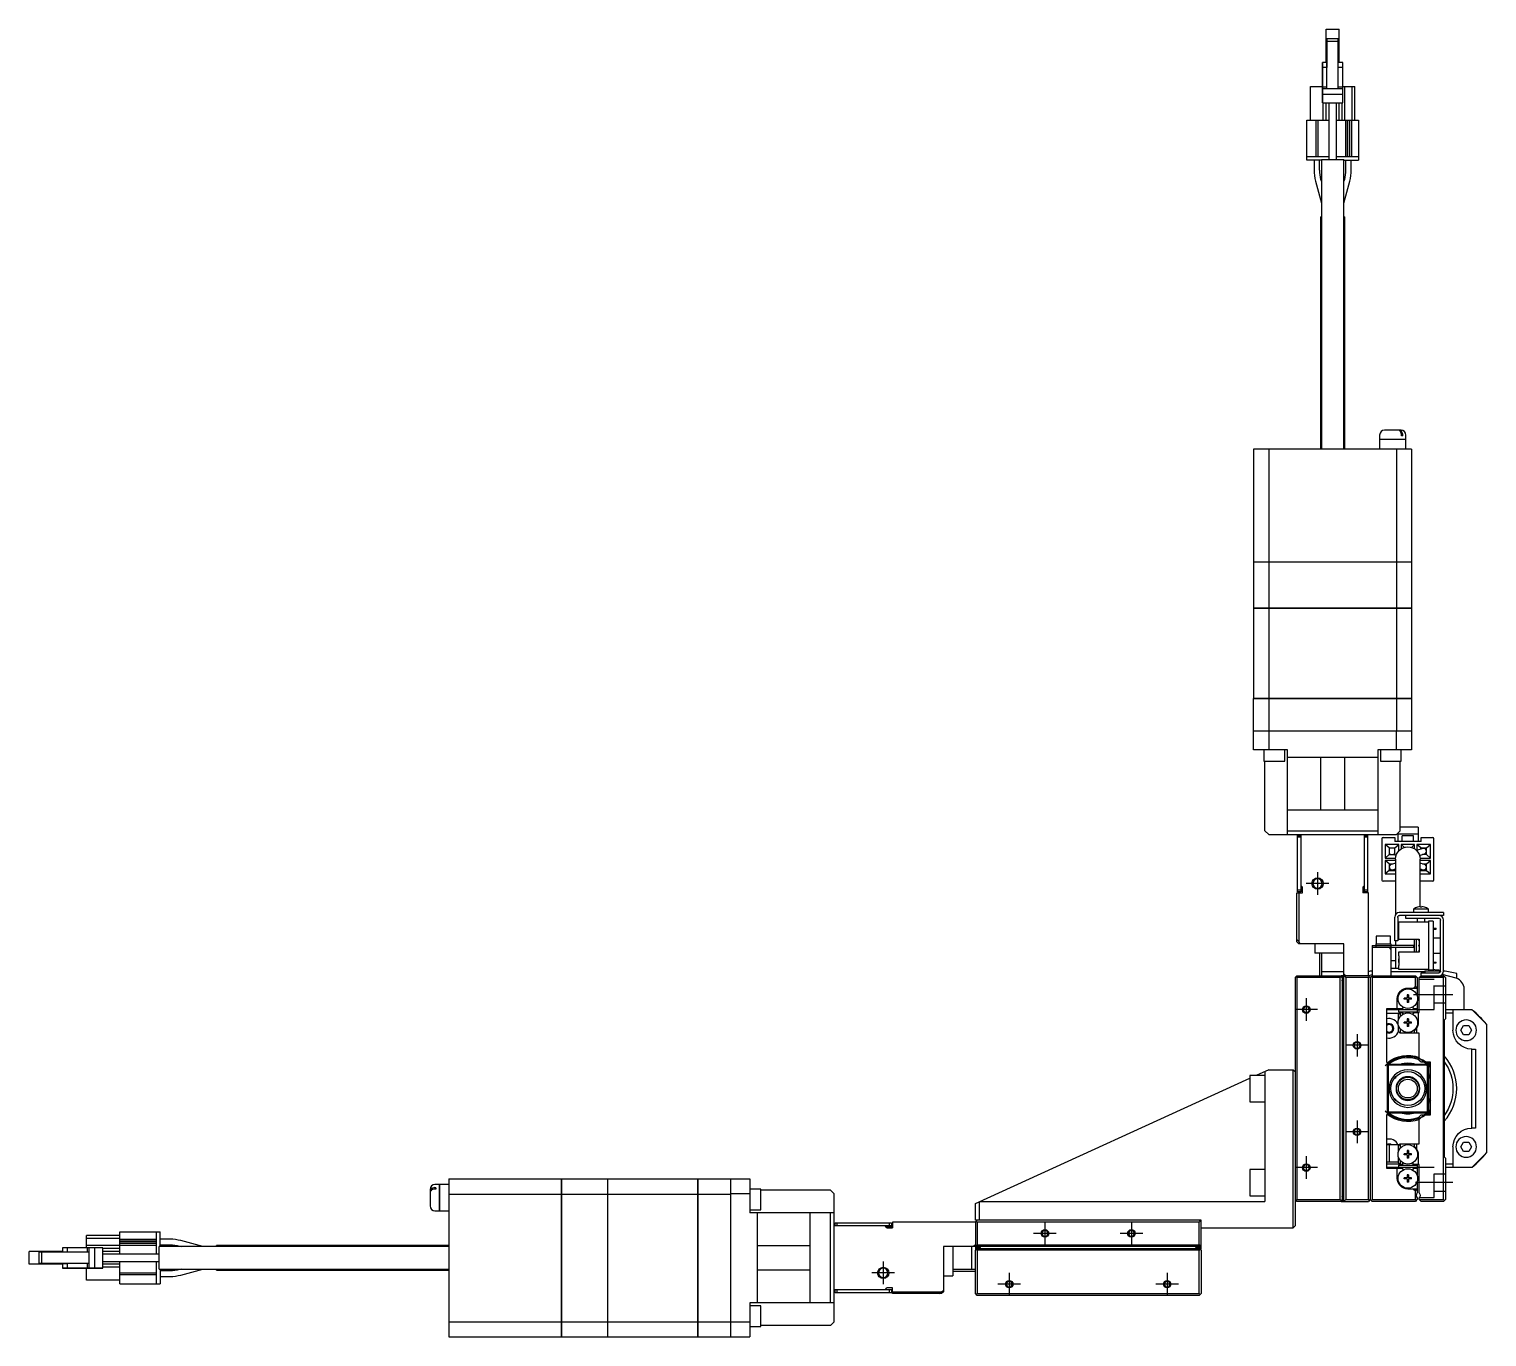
# Model space of a CAD drawing. Extents: x 0 to 1659, y -8 to 1394.
# Drawn here: x 874.2 to 1261.8, y 543.5 to 891.1 of the extents above; entities that cross this region are included whole.
import ezdxf

# ---------------------------------------------------------------- set-up
doc = ezdxf.new("R2010")
doc.units = 0
doc.header["$LTSCALE"] = 0.5
doc.linetypes.add('CENTER', pattern=[50.8, 31.75, -6.35, 6.35, -6.35])
doc.linetypes.add('DASHED', pattern=[19.05, 12.7, -6.35])
for name, color, linetype in [('MSM_CENTER', 1, 'CENTER'), ('MSM_CONTINUOUS', 7, 'CONTINUOUS'), ('MSM_DASHED', 4, 'DASHED'), ('MSM_NARROW', 5, 'CONTINUOUS')]:
    doc.layers.add(name, color=color, linetype=linetype)

msp = doc.modelspace()

# ---------------------------------------------------------------- linework, layer by layer
at = {"layer": 'MSM_CENTER'}
for p, q in [((1216.78, 666.97), (1216.78, 660.97)), ((1219.78, 663.97), (1213.78, 663.97)), ((1213.78, 633.47), (1213.78, 627.47)), ((1242.28, 634.47), (1252.78, 634.47)), ((1216.78, 630.47), (1210.78, 630.47)), ((1230.28, 620.97), (1224.28, 620.97)), ((1227.28, 623.97), (1227.28, 617.97)), ((1227.28, 600.97), (1227.28, 594.97)), ((1230.28, 597.97), (1224.28, 597.97)), ((1213.78, 591.47), (1213.78, 585.47)), ((1216.78, 588.47), (1210.78, 588.47)), ((1252.78, 584.47), (1242.78, 584.47)), ((1144.28, 573.97), (1144.28, 567.97)), ((1167.28, 573.97), (1167.28, 567.97)), ((1147.28, 570.97), (1141.28, 570.97)), ((1170.28, 570.97), (1164.28, 570.97)), ((1101.28, 563.47), (1101.28, 557.47)), ((1104.28, 560.47), (1098.28, 560.47)), ((1134.78, 560.47), (1134.78, 554.47)), ((1176.78, 560.47), (1176.78, 554.47)), ((1137.78, 557.47), (1131.78, 557.47)), ((1179.78, 557.47), (1173.78, 557.47))]:
    msp.add_line(p, q, dxfattribs=at)
at = {"layer": 'MSM_CONTINUOUS'}
for p, q in [((1219.08, 891.07), (1222.48, 891.07)), ((1219.08, 882.17), (1219.08, 891.07)), ((1219.08, 882.17), (1219.08, 891.07)), ((1219.08, 882.17), (1219.08, 891.07)), ((1219.28, 888.47), (1219.28, 886.97)), ((1219.28, 887.77), (1219.28, 888.47)), ((1222.28, 888.47), (1219.28, 888.47)), ((1222.28, 887.77), (1219.28, 887.77)), ((1219.28, 875.17), (1219.28, 887.77)), ((1222.28, 887.77), (1222.28, 888.47)), ((1222.28, 875.17), (1222.28, 887.77)), ((1222.48, 882.17), (1222.48, 891.07)), ((1219.28, 886.97), (1219.28, 885.47)), ((1219.28, 885.6), (1219.28, 880.92)), ((1219.28, 885.47), (1219.28, 885.6)), ((1218.08, 881.22), (1218.08, 882.17)), ((1218.08, 882.17), (1218.08, 872.47)), ((1219.28, 882.17), (1218.08, 882.17)), ((1218.08, 880.92), (1218.08, 881.22)), ((1218.08, 875.67), (1218.08, 880.92)), ((1219.28, 880.92), (1218.08, 880.92)), ((1219.28, 881.22), (1219.28, 880.92)), ((1219.28, 875.67), (1219.28, 880.92)), ((1223.48, 882.17), (1222.28, 882.17)), ((1223.48, 880.92), (1222.28, 880.92)), ((1223.48, 881.22), (1223.48, 882.17)), ((1223.48, 880.92), (1223.48, 881.22)), ((1223.48, 875.67), (1223.48, 880.92)), ((1218.08, 879.42), (1218.08, 879.24)), ((1218.08, 879.12), (1218.08, 879.42)), ((1218.08, 879.24), (1218.08, 873.67)), ((1218.08, 871.47), (1218.08, 879.12)), ((1214.88, 866.92), (1214.88, 875.82)), ((1214.88, 875.82), (1218.08, 875.82)), ((1218.08, 875.17), (1218.08, 875.67)), ((1219.28, 875.67), (1218.08, 875.67)), ((1218.08, 873.67), (1218.08, 875.17)), ((1223.48, 875.17), (1218.08, 875.17)), ((1223.48, 873.67), (1218.08, 873.67)), ((1218.08, 872.47), (1218.08, 871.47)), ((1219.28, 875.17), (1219.28, 875.67)), ((1223.48, 875.67), (1222.28, 875.67)), ((1223.48, 875.82), (1226.68, 875.82)), ((1223.48, 875.17), (1223.48, 875.67)), ((1223.48, 873.67), (1223.48, 875.17)), ((1223.48, 871.47), (1223.48, 873.67)), ((1224.03, 866.92), (1224.03, 875.82)), ((1225.93, 866.92), (1225.93, 875.82)), ((1226.68, 866.92), (1226.68, 875.82)), ((1218.08, 871.47), (1223.48, 871.47)), ((1218.28, 866.92), (1218.28, 871.47)), ((1219.08, 866.92), (1219.08, 871.47)), ((1219.78, 871.47), (1219.78, 864.11)), ((1219.78, 871.47), (1219.78, 863.57)), ((1221.78, 864.11), (1221.78, 871.47)), ((1222.48, 866.92), (1222.48, 871.47)), ((1223.28, 866.92), (1223.28, 871.47)), ((1213.88, 856.22), (1213.88, 866.92)), ((1213.88, 866.92), (1219.78, 866.92)), ((1216.33, 866.92), (1216.33, 857.22)), ((1216.83, 866.92), (1216.83, 857.22)), ((1221.78, 866.92), (1227.68, 866.92)), ((1224.18, 866.92), (1224.18, 857.22)), ((1224.68, 866.92), (1224.68, 857.22)), ((1224.73, 866.92), (1224.73, 857.22)), ((1225.23, 866.92), (1225.23, 857.22)), ((1225.28, 866.92), (1225.28, 857.22)), ((1225.78, 866.92), (1225.78, 857.22)), ((1227.68, 866.92), (1227.68, 856.22)), ((1219.78, 864.11), (1219.78, 862.85)), ((1219.78, 863.57), (1219.78, 863.38)), ((1219.78, 863.38), (1219.78, 856.47)), ((1219.78, 862.85), (1219.78, 856.47)), ((1221.78, 862.85), (1221.78, 864.11)), ((1221.78, 856.47), (1221.78, 862.85)), ((1213.88, 857.22), (1219.78, 857.22)), ((1221.78, 857.22), (1227.68, 857.22)), ((1217.78, 856.22), (1213.88, 856.22)), ((1215.83, 856.22), (1215.83, 853.59)), ((1217.33, 853.59), (1217.33, 856.22)), ((1217.78, 856.47), (1223.78, 856.47)), ((1217.78, 856.47), (1217.78, 779.47)), ((1223.78, 779.47), (1223.78, 856.47)), ((1223.78, 856.22), (1227.68, 856.22)), ((1224.23, 856.22), (1224.23, 853.6)), ((1225.73, 853.6), (1225.73, 856.22)), ((1216.21, 850.71), (1217.78, 844.85)), ((1216.21, 850.71), (1216.21, 850.71)), ((1217.78, 850.64), (1217.66, 851.1)), ((1223.91, 851.1), (1223.78, 850.64)), ((1223.78, 844.85), (1225.35, 850.71)), ((1217.53, 841.22), (1217.78, 841.22)), ((1217.53, 841.22), (1217.53, 779.47)), ((1223.78, 841.22), (1224.03, 841.22)), ((1224.03, 779.47), (1224.03, 841.22)), ((1233.28, 783.17), (1233.28, 782.02)), ((1238.98, 784.47), (1234.58, 784.47)), ((1239.08, 782.97), (1239.08, 783.17)), ((1239.43, 782.97), (1239.08, 782.97)), ((1239.43, 782.97), (1239.43, 783.17)), ((1240.28, 782.02), (1240.28, 783.17)), ((1199.78, 779.47), (1199.78, 749.52)), ((1241.78, 779.47), (1199.78, 779.47)), ((1203.81, 779.47), (1203.81, 749.52)), ((1240.28, 782.02), (1233.28, 782.02)), ((1240.28, 781.97), (1233.28, 781.97)), ((1233.28, 781.97), (1233.28, 779.47)), ((1233.33, 782.02), (1233.33, 781.97)), ((1237.76, 779.47), (1237.76, 749.52)), ((1240.23, 781.97), (1240.23, 782.02)), ((1240.28, 779.47), (1240.28, 781.97)), ((1241.78, 779.47), (1241.78, 749.52)), ((1199.78, 749.52), (1241.78, 749.52)), ((1199.78, 749.47), (1199.78, 737.22)), ((1199.78, 749.47), (1241.78, 749.47)), ((1199.83, 749.52), (1199.83, 749.47)), ((1203.81, 749.47), (1203.81, 737.22)), ((1204.07, 749.52), (1204.07, 749.47)), ((1237.5, 749.52), (1237.5, 749.47)), ((1237.76, 749.47), (1237.76, 737.22)), ((1241.73, 749.52), (1241.73, 749.47)), ((1241.78, 749.47), (1241.78, 737.22)), ((1199.78, 737.22), (1241.78, 737.22)), ((1199.78, 737.17), (1199.78, 713.22)), ((1199.78, 737.17), (1241.78, 737.17)), ((1199.83, 737.22), (1199.83, 737.17)), ((1203.81, 737.17), (1203.81, 713.22)), ((1204.07, 737.22), (1204.07, 737.17)), ((1237.5, 737.22), (1237.5, 737.17)), ((1237.76, 737.17), (1237.76, 713.22)), ((1241.73, 737.22), (1241.73, 737.17)), ((1241.78, 737.17), (1241.78, 713.22)), ((1199.78, 713.22), (1241.78, 713.22)), ((1199.83, 713.22), (1199.83, 713.17)), ((1204.07, 713.22), (1204.07, 713.17)), ((1237.5, 713.22), (1237.5, 713.17)), ((1241.73, 713.22), (1241.73, 713.17)), ((1199.78, 713.17), (1241.78, 713.17)), ((1199.78, 699.47), (1199.78, 713.17)), ((1203.81, 713.17), (1203.81, 704.47)), ((1237.76, 713.17), (1237.76, 704.47)), ((1241.78, 713.17), (1241.78, 699.47)), ((1241.78, 704.47), (1199.78, 704.47)), ((1203.78, 704.47), (1203.78, 699.47)), ((1237.78, 699.47), (1237.78, 704.47)), ((1208.78, 699.47), (1199.78, 699.47)), ((1202.53, 699.47), (1202.53, 696.47)), ((1208.03, 696.47), (1208.03, 699.47)), ((1208.78, 676.97), (1208.78, 699.47)), ((1241.78, 699.47), (1232.78, 699.47)), ((1232.78, 699.47), (1232.78, 676.97)), ((1233.53, 699.47), (1233.53, 696.47)), ((1239.03, 696.47), (1239.03, 699.47)), ((1202.53, 696.47), (1208.03, 696.47)), ((1202.78, 677.97), (1202.78, 696.47)), ((1232.78, 697.47), (1208.78, 697.47)), ((1217.57, 697.47), (1217.57, 683.47)), ((1224, 683.47), (1224, 697.47)), ((1233.53, 696.47), (1239.03, 696.47)), ((1238.78, 677.97), (1238.78, 696.47)), ((1232.78, 683.47), (1208.78, 683.47)), ((1243.48, 678.97), (1238.78, 678.97)), ((1243.48, 678.97), (1243.48, 675.17)), ((1202.78, 677.97), (1203.78, 676.97)), ((1203.78, 676.97), (1237.78, 676.97)), ((1208.78, 677.97), (1232.78, 677.97)), ((1211.48, 676.77), (1212.28, 676.77)), ((1211.48, 661.77), (1211.48, 676.77)), ((1212.28, 676.27), (1211.48, 676.27)), ((1212.28, 676.97), (1212.28, 661.77)), ((1229.28, 661.77), (1229.28, 676.97)), ((1229.28, 676.77), (1230.08, 676.77)), ((1230.08, 676.27), (1229.28, 676.27)), ((1230.08, 676.77), (1230.08, 661.77)), ((1233.88, 675.87), (1233.88, 664.87)), ((1234.18, 676.17), (1237.28, 676.17)), ((1237.28, 676.17), (1237.28, 675.17)), ((1244.28, 675.17), (1237.28, 675.17)), ((1237.78, 676.97), (1238.78, 677.97)), ((1238.08, 677.27), (1238.08, 675.17)), ((1243.48, 677.06), (1238.08, 677.06)), ((1242.28, 676.67), (1239.28, 676.67)), ((1239.28, 675.17), (1239.28, 676.67)), ((1242.28, 675.17), (1242.28, 676.67)), ((1244.28, 675.17), (1244.28, 676.17)), ((1244.28, 676.17), (1247.38, 676.17)), ((1247.68, 664.87), (1247.68, 675.87)), ((1238.38, 674.37), (1234.78, 674.37)), ((1234.78, 674.37), (1234.78, 670.72)), ((1235.83, 673.42), (1234.78, 674.37)), ((1235.83, 671.67), (1234.78, 670.72)), ((1234.78, 670.72), (1237.54, 670.72)), ((1235.83, 673.42), (1235.83, 671.67)), ((1235.83, 673.42), (1237.33, 673.42)), ((1236.21, 671.67), (1235.83, 672.05)), ((1235.83, 671.67), (1237.33, 671.67)), ((1237.33, 672.05), (1236.96, 671.67)), ((1237.33, 673.42), (1238.38, 674.37)), ((1237.33, 671.67), (1237.33, 673.42)), ((1237.33, 671.67), (1237.66, 671.38)), ((1238.38, 672.66), (1238.38, 674.37)), ((1242.58, 674.37), (1238.98, 674.37)), ((1238.98, 674.37), (1238.98, 673.18)), ((1239.85, 673.59), (1238.98, 674.37)), ((1241.72, 673.59), (1242.58, 674.37)), ((1242.58, 673.18), (1242.58, 674.37)), ((1244.78, 673.27), (1243.06, 672.79)), ((1246.78, 674.37), (1243.18, 674.37)), ((1243.18, 674.37), (1243.18, 672.82)), ((1244.23, 673.42), (1243.18, 674.37)), ((1243.88, 671.46), (1245.19, 671.83)), ((1244.05, 671.51), (1243.91, 671.38)), ((1244.03, 670.72), (1246.78, 670.72)), ((1244.23, 673.12), (1244.23, 673.42)), ((1244.23, 673.42), (1245.73, 673.42)), ((1245.73, 671.67), (1244.64, 671.67)), ((1245.73, 672.05), (1245.36, 671.67)), ((1245.73, 673.42), (1246.78, 674.37)), ((1245.73, 671.67), (1245.73, 673.42)), ((1245.73, 671.67), (1246.78, 670.72)), ((1246.78, 670.72), (1246.78, 674.37)), ((1234.78, 670.12), (1234.78, 666.57)), ((1237.53, 670.12), (1234.78, 670.12)), ((1235.83, 669.22), (1234.78, 670.12)), ((1235.83, 667.47), (1234.78, 666.57)), ((1235.83, 669.22), (1236.9, 669.22)), ((1235.83, 669.22), (1235.83, 667.47)), ((1236.21, 667.47), (1235.83, 667.85)), ((1235.83, 667.47), (1237.33, 667.47)), ((1237.53, 669.41), (1236.37, 669.07)), ((1236.8, 667.63), (1237.53, 667.85)), ((1237.25, 667.76), (1236.96, 667.47)), ((1237.33, 667.47), (1237.33, 667.79)), ((1237.33, 667.47), (1237.53, 667.3)), ((1237.53, 670.47), (1237.53, 655.81)), ((1244.03, 657.86), (1244.03, 670.47)), ((1246.78, 670.12), (1244.03, 670.12)), ((1245.2, 669.07), (1244.03, 669.41)), ((1244.03, 667.85), (1244.77, 667.63)), ((1244.23, 667.47), (1244.03, 667.3)), ((1244.23, 667.79), (1244.23, 667.47)), ((1244.23, 667.47), (1245.73, 667.47)), ((1244.61, 667.47), (1244.32, 667.76)), ((1244.67, 669.22), (1245.73, 669.22)), ((1245.73, 667.85), (1245.36, 667.47)), ((1245.73, 669.22), (1246.78, 670.12)), ((1245.73, 667.47), (1245.73, 669.22)), ((1245.73, 667.47), (1246.78, 666.57)), ((1246.78, 666.57), (1246.78, 670.12)), ((1212.28, 663.47), (1212.78, 662.97)), ((1212.78, 661.47), (1212.78, 662.97)), ((1228.78, 662.97), (1229.28, 663.47)), ((1228.78, 662.97), (1228.78, 661.47)), ((1229.03, 661.47), (1229.03, 663.22)), ((1237.53, 664.57), (1234.18, 664.57)), ((1234.78, 666.57), (1237.53, 666.57)), ((1244.03, 666.57), (1246.78, 666.57)), ((1247.38, 664.57), (1244.03, 664.57)), ((1211.28, 648.47), (1211.28, 661.47)), ((1211.28, 661.47), (1212.78, 661.47)), ((1211.48, 662.27), (1212.28, 662.27)), ((1212.28, 661.77), (1211.48, 661.77)), ((1211.78, 661.47), (1211.78, 648.59)), ((1230.28, 661.47), (1228.78, 661.47)), ((1229.28, 662.27), (1230.08, 662.27)), ((1230.08, 661.77), (1229.28, 661.77)), ((1230.28, 639.47), (1230.28, 661.47)), ((1237.28, 648.77), (1237.28, 655.07)), ((1250.28, 656.27), (1238.48, 656.27)), ((1250.28, 655.47), (1238.58, 655.47)), ((1240.28, 654.67), (1240.28, 655.47)), ((1246.28, 657.17), (1242.28, 657.17)), ((1242.28, 657.17), (1242.28, 656.27)), ((1243.36, 657.73), (1243.33, 657.73)), ((1244.08, 657.73), (1244.08, 657.86)), ((1244.48, 657.73), (1244.08, 657.73)), ((1244.48, 657.86), (1244.48, 657.73)), ((1245.23, 657.73), (1245.21, 657.73)), ((1246.28, 656.27), (1246.28, 657.17)), ((1250.28, 656.27), (1250.28, 655.47)), ((1238.08, 654.97), (1238.08, 648.77)), ((1238.28, 653.72), (1238.28, 649.22)), ((1246.28, 653.72), (1238.28, 653.72)), ((1249.08, 654.67), (1240.28, 654.67)), ((1243.28, 654.67), (1243.28, 653.72)), ((1245.28, 653.72), (1245.28, 654.67)), ((1246.28, 653.97), (1246.28, 640.97)), ((1247.48, 653.97), (1246.28, 653.97)), ((1247.48, 653.97), (1247.48, 640.97)), ((1247.48, 652.1), (1248.28, 652.1)), ((1247.48, 651.85), (1248.28, 651.85)), ((1248.28, 651.85), (1248.28, 652.1)), ((1249.48, 640.67), (1249.48, 654.27)), ((1250.28, 640.67), (1250.28, 654.27)), ((1211.28, 649.09), (1211.78, 648.59)), ((1211.78, 647.97), (1211.28, 648.47)), ((1211.78, 648.59), (1212.09, 647.97)), ((1223.78, 647.97), (1211.78, 647.97)), ((1216.03, 647.97), (1216.03, 645.47)), ((1223.78, 579.47), (1223.78, 647.97)), ((1231.28, 647.47), (1231.28, 639.47)), ((1231.28, 647.47), (1232.28, 647.47)), ((1232.28, 647.97), (1232.28, 646.97)), ((1232.28, 647.97), (1236.28, 647.97)), ((1232.28, 647.47), (1236.28, 647.47)), ((1236.18, 649.97), (1232.38, 649.97)), ((1232.38, 649.97), (1232.38, 647.97)), ((1236.18, 647.97), (1236.18, 649.97)), ((1236.28, 647.97), (1236.28, 639.47)), ((1242.28, 647.47), (1236.28, 647.47)), ((1238.08, 648.77), (1237.28, 648.77)), ((1237.53, 648.77), (1237.53, 647.47)), ((1238.28, 649.22), (1243.78, 649.22)), ((1242.28, 647.47), (1242.28, 646.97)), ((1242.58, 645.72), (1242.58, 649.22)), ((1243.08, 645.72), (1243.08, 649.22)), ((1243.78, 649.22), (1243.78, 645.72)), ((1249.48, 649.47), (1247.48, 649.47)), ((1223.78, 645.47), (1216.03, 645.47)), ((1217.28, 645.47), (1217.28, 639.47)), ((1217.78, 645.47), (1217.78, 639.47)), ((1242.28, 646.97), (1231.28, 646.97)), ((1235.78, 646.97), (1236.28, 646.47)), ((1236.28, 643.47), (1237.53, 643.47)), ((1237.53, 646.97), (1237.53, 641.47)), ((1243.78, 645.72), (1238.28, 645.72)), ((1238.28, 645.72), (1238.28, 644.72)), ((1238.28, 644.72), (1238.38, 644.72)), ((1238.28, 643.92), (1238.28, 643.02)), ((1238.38, 643.92), (1238.28, 643.92)), ((1238.38, 643.55), (1238.28, 643.55)), ((1238.38, 644.72), (1238.38, 642.22)), ((1247.48, 645.47), (1249.48, 645.47)), ((1223.78, 640.47), (1217.78, 640.47)), ((1224.28, 639.47), (1223.78, 639.97)), ((1231.28, 639.73), (1230.31, 639.45)), ((1236.28, 641.47), (1238.28, 641.47)), ((1245.28, 640.47), (1236.28, 640.47)), ((1238.38, 643.4), (1238.28, 643.4)), ((1238.38, 643.02), (1238.28, 643.02)), ((1238.28, 642.22), (1238.28, 641.22)), ((1238.28, 642.22), (1238.38, 642.22)), ((1238.28, 641.22), (1246.28, 641.22)), ((1244.28, 639.47), (1244.28, 640.27)), ((1244.28, 640.27), (1249.08, 640.27)), ((1245.28, 640.77), (1249.28, 640.77)), ((1245.28, 640.77), (1245.28, 640.27)), ((1247.48, 640.97), (1246.28, 640.97)), ((1246.6, 640.77), (1246.6, 640.97)), ((1247.48, 643.1), (1248.28, 643.1)), ((1247.48, 642.85), (1248.28, 642.85)), ((1248.28, 642.85), (1248.28, 643.1)), ((1249.28, 640.33), (1249.28, 640.77)), ((1249.43, 640.47), (1249.28, 640.47)), ((1253.61, 638.78), (1249.94, 639.83)), ((1253.78, 638.72), (1253.78, 640.04)), ((1211.28, 639.47), (1210.78, 638.97)), ((1210.78, 638.97), (1210.78, 572.97)), ((1211.28, 638.97), (1211.03, 639.22)), ((1211.28, 639.47), (1222.78, 639.47)), ((1211.28, 638.97), (1211.28, 579.97)), ((1222.78, 638.97), (1211.28, 638.97)), ((1222.78, 639.47), (1223.28, 638.97)), ((1223.03, 639.22), (1222.78, 638.97)), ((1222.78, 579.97), (1222.78, 638.97)), ((1222.88, 639.37), (1223.08, 639.37)), ((1222.98, 639.37), (1223.08, 639.47)), ((1230.28, 639.47), (1223.08, 639.47)), ((1223.28, 638.97), (1223.28, 579.97)), ((1223.28, 638.07), (1223.56, 638.07)), ((1223.38, 638.37), (1223.38, 639.07)), ((1223.56, 639.47), (1223.56, 638.07)), ((1224.28, 638.97), (1223.78, 639.47)), ((1224.28, 638.97), (1224.28, 579.97)), ((1230.28, 638.97), (1224.28, 638.97)), ((1230.28, 639.47), (1230.78, 638.97)), ((1230.53, 639.22), (1230.28, 638.97)), ((1230.28, 579.97), (1230.28, 638.97)), ((1230.78, 638.97), (1231.03, 639.22)), ((1230.78, 638.97), (1230.78, 579.97)), ((1231.03, 639.22), (1231.28, 639.47)), ((1231.28, 638.97), (1231.03, 639.22)), ((1231.28, 639.47), (1242.78, 639.47)), ((1231.28, 638.97), (1231.28, 579.97)), ((1242.78, 638.97), (1231.28, 638.97)), ((1240.78, 636.17), (1243.28, 636.17)), ((1242.78, 636.67), (1242.28, 636.17)), ((1242.78, 639.47), (1243.28, 638.97)), ((1243.03, 639.22), (1242.78, 638.97)), ((1242.78, 636.67), (1242.78, 638.97)), ((1243.14, 636.17), (1242.78, 636.67)), ((1243.28, 638.97), (1243.28, 634.09)), ((1243.78, 638.97), (1244.28, 639.47)), ((1243.78, 629.67), (1243.78, 638.97)), ((1250.28, 638.97), (1243.78, 638.97)), ((1244.28, 639.47), (1250.28, 639.47)), ((1250.28, 639.47), (1250.53, 639.22)), ((1250.53, 639.22), (1250.28, 638.97)), ((1250.28, 579.97), (1250.28, 638.97)), ((1250.53, 639.22), (1250.78, 638.97)), ((1250.78, 638.97), (1250.78, 627.97)), ((1255.78, 630.47), (1255.78, 635.89)), ((1237.98, 630.67), (1237.98, 633.37)), ((1240.58, 633.52), (1239.78, 633.52)), ((1239.78, 633.23), (1239.78, 633.52)), ((1240.58, 633.23), (1239.78, 633.23)), ((1240.31, 633.52), (1240.31, 633.23)), ((1240.93, 634.37), (1240.64, 634.37)), ((1240.64, 634.37), (1240.64, 633.58)), ((1240.93, 633.84), (1240.64, 633.84)), ((1240.64, 633.17), (1240.64, 632.37)), ((1240.64, 632.9), (1240.93, 632.9)), ((1240.93, 632.37), (1240.64, 632.37)), ((1240.93, 634.37), (1240.93, 633.58)), ((1240.93, 633.17), (1240.93, 632.37)), ((1241.78, 633.52), (1240.99, 633.52)), ((1241.78, 633.23), (1240.99, 633.23)), ((1241.25, 633.52), (1241.25, 633.23)), ((1241.78, 633.23), (1241.78, 633.52)), ((1243.28, 632.66), (1243.28, 630.67)), ((1239.23, 630.67), (1235.08, 630.67)), ((1235.08, 630.67), (1235.08, 616.47)), ((1235.08, 630.47), (1243.78, 630.47)), ((1235.08, 629.47), (1238.58, 629.47)), ((1238.28, 630.47), (1238.28, 629.87)), ((1238.28, 629.87), (1243.28, 629.87)), ((1238.28, 629.17), (1238.78, 629.67)), ((1238.28, 627.69), (1238.28, 629.17)), ((1238.78, 629.67), (1238.78, 628.63)), ((1238.78, 629.67), (1239.23, 629.67)), ((1239.41, 630.97), (1239.23, 630.67)), ((1239.36, 629.45), (1239.23, 629.67)), ((1239.35, 629.47), (1239.36, 629.47)), ((1240.93, 627.97), (1240.64, 627.97)), ((1240.64, 627.97), (1240.64, 627.18)), ((1240.93, 627.97), (1240.93, 627.18)), ((1242.33, 630.67), (1242.16, 630.97)), ((1242.33, 629.67), (1242.21, 629.45)), ((1242.21, 629.47), (1242.22, 629.47)), ((1243.28, 630.67), (1242.33, 630.67)), ((1242.33, 629.67), (1243.78, 629.67)), ((1243.28, 630.47), (1243.28, 629.87)), ((1243.56, 629.67), (1243.56, 627.02)), ((1250.78, 627.97), (1250.43, 627.62)), ((1250.78, 630.47), (1257.78, 630.47)), ((1252.78, 629.47), (1250.78, 629.47)), ((1252.78, 630.47), (1252.78, 624.97)), ((1261.78, 626.47), (1257.78, 630.47)), ((1238.28, 624.67), (1238.28, 626.26)), ((1238.78, 624.17), (1238.28, 624.67)), ((1238.78, 625.31), (1238.78, 624.17)), ((1243.78, 624.17), (1238.78, 624.17)), ((1240.58, 627.12), (1239.78, 627.12)), ((1239.78, 626.83), (1239.78, 627.12)), ((1240.58, 626.83), (1239.78, 626.83)), ((1240.31, 627.12), (1240.31, 626.83)), ((1240.93, 627.44), (1240.64, 627.44)), ((1240.64, 626.77), (1240.64, 625.97)), ((1240.64, 626.5), (1240.93, 626.5)), ((1240.93, 625.97), (1240.64, 625.97)), ((1240.93, 626.77), (1240.93, 625.97)), ((1241.78, 627.12), (1240.99, 627.12)), ((1241.78, 626.83), (1240.99, 626.83)), ((1241.25, 627.12), (1241.25, 626.83)), ((1241.78, 626.83), (1241.78, 627.12)), ((1242.58, 624.17), (1242.58, 624.89)), ((1243.08, 625.46), (1243.08, 624.17)), ((1243.78, 616.97), (1243.78, 624.17)), ((1250.43, 627.62), (1250.43, 591.32)), ((1254.84, 624.97), (1255.56, 626.22)), ((1255.56, 623.72), (1254.84, 624.97)), ((1255.56, 626.22), (1257.01, 626.22)), ((1257.01, 626.22), (1257.73, 624.97)), ((1257.73, 624.97), (1257.01, 623.72)), ((1261.78, 592.47), (1261.78, 626.47)), ((1257.01, 623.72), (1255.56, 623.72)), ((1235.08, 616.47), (1235.28, 616.47)), ((1235.28, 616.47), (1235.28, 602.47)), ((1243.78, 617.68), (1244.99, 616.47)), ((1244.28, 616.47), (1243.78, 616.97)), ((1246.78, 616.47), (1244.28, 616.47)), ((1246.78, 602.47), (1246.78, 616.47)), ((1257.78, 598.97), (1257.78, 619.97)), ((1257.78, 619.97), (1258.78, 619.97)), ((1258.78, 619.97), (1258.78, 598.97)), ((1198.78, 612.97), (1198.78, 605.97)), ((1202.78, 612.97), (1198.78, 612.97)), ((1203.78, 614.47), (1200.49, 612.97)), ((1202.78, 614.02), (1202.78, 579.47)), ((1203.78, 614.47), (1210.28, 614.47)), ((1210.28, 572.47), (1210.28, 614.47)), ((1210.28, 614.47), (1210.78, 613.97)), ((1235.28, 615.17), (1235.58, 615.47)), ((1235.78, 615.67), (1235.58, 615.47)), ((1235.58, 615.47), (1235.58, 603.47)), ((1235.78, 615.67), (1236.08, 615.97)), ((1245.78, 615.67), (1235.78, 615.67)), ((1236.08, 615.97), (1245.48, 615.97)), ((1237.36, 612.22), (1237.58, 612.45)), ((1237.58, 612.64), (1237.58, 612.45)), ((1245.48, 615.97), (1246.28, 615.17)), ((1245.98, 603.47), (1245.98, 615.47)), ((1246.28, 615.17), (1246.28, 603.77)), ((1125.78, 578.93), (1198.78, 612.19)), ((1237.22, 612.22), (1237.36, 612.22)), ((1237.36, 612.22), (1237.36, 612.39)), ((1237.82, 610.54), (1237.82, 610.54)), ((1239.41, 612.27), (1239.34, 612.27)), ((1239.41, 612.27), (1239.47, 612.34)), ((1242.1, 612.34), (1242.16, 612.27)), ((1242.23, 612.27), (1242.16, 612.27)), ((1198.78, 605.97), (1202.78, 605.97)), ((1237.36, 606.72), (1237.22, 606.72)), ((1237.22, 606.72), (1237.22, 606.72)), ((1237.36, 606.55), (1237.36, 606.72)), ((1237.58, 606.5), (1237.36, 606.72)), ((1237.58, 606.5), (1237.58, 606.31)), ((1235.28, 602.47), (1235.08, 602.47)), ((1235.08, 602.47), (1235.08, 588.27)), ((1236.08, 602.97), (1235.28, 603.77)), ((1235.78, 603.27), (1245.78, 603.27)), ((1245.48, 602.97), (1236.08, 602.97)), ((1244.99, 602.47), (1243.78, 601.27)), ((1243.78, 601.97), (1244.28, 602.47)), ((1243.78, 594.77), (1243.78, 601.97)), ((1244.28, 602.47), (1246.78, 602.47)), ((1245.78, 603.27), (1245.48, 602.97)), ((1245.78, 603.27), (1245.98, 603.47)), ((1246.28, 603.77), (1245.98, 603.47)), ((1258.78, 598.97), (1257.78, 598.97)), ((1238.28, 594.52), (1235.08, 594.52)), ((1235.78, 594.52), (1235.78, 590.02)), ((1238.28, 594.27), (1238.78, 594.77)), ((1238.28, 592.69), (1238.28, 594.52)), ((1238.78, 594.77), (1238.78, 593.63)), ((1238.78, 594.77), (1243.78, 594.77)), ((1242.58, 594.05), (1242.58, 594.77)), ((1243.08, 594.77), (1243.08, 593.49)), ((1252.78, 593.97), (1252.78, 588.47)), ((1254.84, 593.97), (1255.56, 595.22)), ((1255.56, 592.72), (1254.84, 593.97)), ((1255.56, 595.22), (1257.01, 595.22)), ((1257.01, 595.22), (1257.73, 593.97)), ((1257.73, 593.97), (1257.01, 592.72)), ((1235.08, 590.02), (1238.28, 590.02)), ((1235.08, 589.47), (1238.58, 589.47)), ((1238.28, 589.77), (1238.28, 591.26)), ((1238.78, 589.27), (1238.28, 589.77)), ((1238.78, 590.31), (1238.78, 589.27)), ((1239.23, 589.27), (1238.78, 589.27)), ((1239.23, 589.27), (1239.36, 589.5)), ((1239.35, 589.47), (1239.36, 589.47)), ((1240.58, 592.12), (1239.78, 592.12)), ((1239.78, 591.83), (1239.78, 592.12)), ((1240.58, 591.83), (1239.78, 591.83)), ((1240.31, 592.12), (1240.31, 591.83)), ((1240.93, 592.97), (1240.64, 592.97)), ((1240.64, 592.97), (1240.64, 592.18)), ((1240.93, 592.44), (1240.64, 592.44)), ((1240.64, 591.77), (1240.64, 590.97)), ((1240.64, 591.5), (1240.93, 591.5)), ((1240.93, 590.97), (1240.64, 590.97)), ((1240.93, 592.97), (1240.93, 592.18)), ((1240.93, 591.77), (1240.93, 590.97)), ((1241.78, 592.12), (1240.99, 592.12)), ((1241.78, 591.83), (1240.99, 591.83)), ((1241.25, 592.12), (1241.25, 591.83)), ((1241.78, 591.83), (1241.78, 592.12)), ((1242.21, 589.5), (1242.33, 589.27)), ((1242.21, 589.47), (1242.22, 589.47)), ((1243.78, 589.27), (1242.33, 589.27)), ((1243.56, 591.93), (1243.56, 589.27)), ((1243.78, 581.73), (1243.78, 589.27)), ((1250.43, 591.32), (1250.78, 590.97)), ((1250.78, 590.97), (1250.78, 579.97)), ((1250.78, 589.47), (1252.78, 589.47)), ((1257.01, 592.72), (1255.56, 592.72)), ((1257.78, 588.47), (1261.78, 592.47)), ((985.78, 585.47), (985.78, 543.47)), ((985.78, 585.47), (1015.73, 585.47)), ((1015.73, 543.47), (1015.73, 585.47)), ((1015.73, 585.42), (1015.78, 585.42)), ((1015.78, 585.47), (1028.03, 585.47)), ((1015.78, 543.47), (1015.78, 585.47)), ((1028.03, 543.47), (1028.03, 585.47)), ((1028.03, 585.42), (1028.08, 585.42)), ((1028.08, 585.47), (1052.03, 585.47)), ((1028.08, 543.47), (1028.08, 585.47)), ((1052.03, 543.47), (1052.03, 585.47)), ((1052.03, 585.42), (1052.08, 585.42)), ((1052.08, 543.47), (1052.08, 585.47)), ((1052.08, 585.47), (1065.78, 585.47)), ((1060.78, 543.47), (1060.78, 585.47)), ((1065.78, 585.47), (1065.78, 576.47)), ((1198.78, 587.97), (1198.78, 580.97)), ((1202.78, 587.97), (1198.78, 587.97)), ((1243.78, 588.47), (1235.08, 588.47)), ((1235.08, 588.27), (1239.23, 588.27)), ((1237.98, 585.57), (1237.98, 588.27)), ((1238.28, 589.07), (1238.28, 588.47)), ((1238.28, 589.07), (1243.28, 589.07)), ((1239.23, 588.27), (1239.41, 587.98)), ((1240.58, 585.72), (1239.78, 585.72)), ((1239.78, 585.43), (1239.78, 585.72)), ((1240.58, 585.43), (1239.78, 585.43)), ((1240.31, 585.72), (1240.31, 585.43)), ((1240.93, 586.57), (1240.64, 586.57)), ((1240.64, 586.57), (1240.64, 585.78)), ((1240.93, 586.04), (1240.64, 586.04)), ((1240.64, 585.37), (1240.64, 584.57)), ((1240.93, 586.57), (1240.93, 585.78)), ((1240.93, 585.37), (1240.93, 584.57)), ((1241.78, 585.72), (1240.99, 585.72)), ((1241.78, 585.43), (1240.99, 585.43)), ((1241.25, 585.72), (1241.25, 585.43)), ((1241.78, 585.43), (1241.78, 585.72)), ((1242.16, 587.98), (1242.33, 588.27)), ((1242.33, 588.27), (1243.28, 588.27)), ((1243.28, 589.07), (1243.28, 588.47)), ((1243.28, 588.27), (1243.28, 586.29)), ((1257.78, 588.47), (1250.78, 588.47)), ((980.78, 582.67), (980.78, 578.27)), ((983.23, 583.97), (982.08, 583.97)), ((982.28, 583.12), (982.08, 583.12)), ((982.28, 582.77), (982.08, 582.77)), ((982.28, 583.12), (982.28, 582.77)), ((983.23, 583.97), (983.23, 576.97)), ((983.28, 583.92), (983.23, 583.92)), ((983.28, 583.97), (983.28, 576.97)), ((985.78, 583.97), (983.28, 583.97)), ((985.78, 581.44), (1015.73, 581.44)), ((1015.78, 581.44), (1028.03, 581.44)), ((1028.08, 581.44), (1052.03, 581.44)), ((1052.08, 581.44), (1060.78, 581.44)), ((1065.78, 581.47), (1060.78, 581.47)), ((1068.78, 582.72), (1065.78, 582.72)), ((1068.78, 577.22), (1068.78, 582.72)), ((1087.28, 582.47), (1068.78, 582.47)), ((1088.28, 581.47), (1087.28, 582.47)), ((1088.28, 547.47), (1088.28, 581.47)), ((1240.64, 585.1), (1240.93, 585.1)), ((1240.93, 584.57), (1240.64, 584.57)), ((1243.28, 582.77), (1240.78, 582.77)), ((1242.28, 582.77), (1242.78, 582.27)), ((1242.78, 582.27), (1243.14, 582.77)), ((1242.78, 579.97), (1242.78, 582.27)), ((1243.28, 584.86), (1243.28, 581.73)), ((1015.73, 581.19), (1015.78, 581.19)), ((1028.03, 581.19), (1028.08, 581.19)), ((1052.03, 581.19), (1052.08, 581.19)), ((1125.78, 574.47), (1125.78, 578.93)), ((1126.78, 579.38), (1126.78, 574.47)), ((1126.98, 579.47), (1202.78, 579.47)), ((1198.78, 580.97), (1202.78, 580.97)), ((1210.78, 579.97), (1211.28, 579.47)), ((1211.03, 579.72), (1211.28, 579.97)), ((1211.28, 579.97), (1222.78, 579.97)), ((1222.78, 579.47), (1211.28, 579.47)), ((1222.78, 579.97), (1223.03, 579.72)), ((1223.28, 579.97), (1222.78, 579.47)), ((1223.08, 579.57), (1222.88, 579.57)), ((1223.08, 579.47), (1222.98, 579.57)), ((1223.08, 579.47), (1230.28, 579.47)), ((1223.28, 580.87), (1223.56, 580.87)), ((1223.38, 579.87), (1223.38, 580.57)), ((1223.56, 579.47), (1223.56, 580.87)), ((1223.78, 579.47), (1224.28, 579.97)), ((1224.28, 579.97), (1230.28, 579.97)), ((1230.28, 579.97), (1230.53, 579.72)), ((1230.78, 579.97), (1230.28, 579.47)), ((1231.03, 579.72), (1230.78, 579.97)), ((1231.03, 579.72), (1231.28, 579.97)), ((1231.28, 579.47), (1231.03, 579.72)), ((1231.28, 579.97), (1242.78, 579.97)), ((1242.78, 579.47), (1231.28, 579.47)), ((1242.78, 579.97), (1243.03, 579.72)), ((1243.03, 579.72), (1242.78, 579.47)), ((1243.28, 579.97), (1243.03, 579.72)), ((1243.28, 580.41), (1243.28, 579.97)), ((1243.78, 579.97), (1243.78, 580.41)), ((1243.78, 579.97), (1250.28, 579.97)), ((1244.28, 579.47), (1243.78, 579.97)), ((1250.28, 579.47), (1244.28, 579.47)), ((1250.28, 579.97), (1250.53, 579.72)), ((1250.78, 579.97), (1250.28, 579.47)), ((982.08, 576.97), (983.23, 576.97)), ((983.23, 577.02), (983.28, 577.02)), ((983.28, 576.97), (985.78, 576.97)), ((1065.78, 577.22), (1068.78, 577.22)), ((1088.28, 576.47), (1065.78, 576.47)), ((1067.78, 576.47), (1067.78, 552.47)), ((1081.78, 576.47), (1081.78, 552.47)), ((1087.28, 552.47), (1087.28, 576.47)), ((1088.48, 572.97), (1088.48, 573.77)), ((1088.48, 573.77), (1103.48, 573.77)), ((1088.98, 573.77), (1088.98, 572.97)), ((1102.98, 572.97), (1102.98, 573.77)), ((1103.48, 573.77), (1103.48, 572.97)), ((1103.78, 573.97), (1103.78, 572.47)), ((1125.78, 573.97), (1103.78, 573.97)), ((1125.78, 573.97), (1126.28, 574.47)), ((1185.78, 574.47), (1125.78, 574.47)), ((1125.78, 573.97), (1125.78, 566.77)), ((1126.03, 574.22), (1126.28, 573.97)), ((1185.28, 573.97), (1126.28, 573.97)), ((1126.28, 573.97), (1126.28, 567.97)), ((1185.78, 573.97), (1185.28, 574.47)), ((1185.28, 573.97), (1185.53, 574.22)), ((1185.28, 567.97), (1185.28, 573.97)), ((1185.78, 566.77), (1185.78, 574.47)), ((889.43, 567.17), (889.43, 570.37)), ((898.33, 570.37), (889.43, 570.37)), ((898.33, 565.47), (898.33, 571.37)), ((898.33, 571.37), (909.03, 571.37)), ((908.03, 565.47), (908.03, 571.37)), ((909.03, 567.47), (909.03, 571.37)), ((1103.48, 572.97), (1088.28, 572.97)), ((1102.28, 572.47), (1101.78, 572.97)), ((1103.78, 572.72), (1102.03, 572.72)), ((1102.28, 572.47), (1103.78, 572.47)), ((1185.78, 572.47), (1210.28, 572.47)), ((1210.78, 572.97), (1210.28, 572.47)), ((874.18, 562.77), (874.18, 566.17)), ((883.08, 566.17), (874.18, 566.17)), ((877.48, 565.97), (876.78, 565.97)), ((876.78, 565.97), (876.78, 562.97)), ((877.48, 565.97), (877.48, 562.97)), ((890.08, 565.97), (877.48, 565.97)), ((883.08, 567.17), (883.08, 565.97)), ((884.03, 567.17), (883.08, 567.17)), ((884.33, 567.17), (884.03, 567.17)), ((884.33, 567.17), (884.33, 565.97)), ((889.58, 567.17), (884.33, 567.17)), ((898.33, 569.62), (889.43, 569.62)), ((898.33, 567.72), (889.43, 567.72)), ((889.58, 567.17), (889.58, 565.97)), ((890.08, 567.17), (889.58, 567.17)), ((891.58, 567.17), (890.08, 567.17)), ((890.08, 567.17), (890.08, 561.77)), ((891.58, 567.17), (891.58, 561.77)), ((893.78, 567.17), (891.58, 567.17)), ((893.78, 561.77), (893.78, 567.17)), ((898.33, 566.97), (893.78, 566.97)), ((898.33, 566.17), (893.78, 566.17)), ((898.33, 569.47), (908.03, 569.47)), ((898.33, 568.97), (908.03, 568.97)), ((898.33, 568.92), (908.03, 568.92)), ((898.33, 568.42), (908.03, 568.42)), ((898.33, 568.37), (908.03, 568.37)), ((898.33, 567.87), (908.03, 567.87)), ((908.78, 561.47), (908.78, 567.47)), ((985.78, 567.47), (908.78, 567.47)), ((911.66, 569.42), (909.03, 569.42)), ((909.03, 567.92), (911.66, 567.92)), ((914.16, 567.59), (914.61, 567.47)), ((920.4, 567.47), (914.55, 569.04)), ((924.03, 567.47), (924.03, 567.72)), ((985.78, 567.72), (924.03, 567.72)), ((1081.78, 567.68), (1067.78, 567.68)), ((1185.78, 567.47), (1117.28, 567.47)), ((1117.28, 567.47), (1117.28, 555.47)), ((1119.78, 567.47), (1119.78, 559.72)), ((1124.78, 567.47), (1124.78, 561.47)), ((1125.78, 567.97), (1125.28, 567.47)), ((1126.28, 567.97), (1125.78, 567.47)), ((1125.78, 567.25), (1127.18, 567.25)), ((1125.78, 566.47), (1126.28, 566.97)), ((1125.88, 566.67), (1125.78, 566.77)), ((1125.78, 554.97), (1125.78, 566.47)), ((1125.88, 566.57), (1125.88, 566.77)), ((1126.03, 566.72), (1126.28, 566.47)), ((1126.88, 567.07), (1126.18, 567.07)), ((1126.28, 567.97), (1185.28, 567.97)), ((1126.28, 566.97), (1185.28, 566.97)), ((1126.28, 566.47), (1126.28, 554.97)), ((1185.28, 566.47), (1126.28, 566.47)), ((1127.18, 566.97), (1127.18, 567.25)), ((1185.78, 567.25), (1184.38, 567.25)), ((1184.38, 566.97), (1184.38, 567.25)), ((1185.38, 567.07), (1184.68, 567.07)), ((1185.78, 567.47), (1185.28, 567.97)), ((1185.78, 566.47), (1185.28, 566.97)), ((1185.28, 566.47), (1185.53, 566.72)), ((1185.28, 554.97), (1185.28, 566.47)), ((1185.78, 566.77), (1185.68, 566.67)), ((1185.68, 566.77), (1185.68, 566.57)), ((1185.78, 566.47), (1185.78, 554.97)), ((883.08, 562.77), (874.18, 562.77)), ((883.08, 562.77), (874.18, 562.77)), ((883.08, 562.77), (874.18, 562.77)), ((876.78, 562.97), (878.28, 562.97)), ((877.48, 562.97), (876.78, 562.97)), ((890.08, 562.97), (877.48, 562.97)), ((878.28, 562.97), (879.78, 562.97)), ((879.65, 562.97), (884.33, 562.97)), ((879.78, 562.97), (879.65, 562.97)), ((883.08, 562.97), (883.08, 561.77)), ((884.03, 562.97), (884.33, 562.97)), ((889.58, 562.97), (884.33, 562.97)), ((884.33, 562.97), (884.33, 561.77)), ((890.08, 562.97), (889.58, 562.97)), ((889.58, 562.97), (889.58, 561.77)), ((901.14, 565.47), (893.78, 565.47)), ((893.78, 563.47), (901.14, 563.47)), ((893.78, 563.47), (901.69, 563.47)), ((898.33, 562.77), (893.78, 562.77)), ((898.33, 557.57), (898.33, 563.47)), ((902.41, 565.47), (901.14, 565.47)), ((901.14, 563.47), (902.41, 563.47)), ((901.69, 563.47), (901.88, 563.47)), ((901.88, 563.47), (908.78, 563.47)), ((908.78, 565.47), (902.41, 565.47)), ((902.41, 563.47), (908.78, 563.47)), ((908.03, 557.57), (908.03, 563.47)), ((884.03, 561.77), (883.08, 561.77)), ((883.08, 561.77), (892.78, 561.77)), ((884.33, 561.77), (884.03, 561.77)), ((889.58, 561.77), (884.33, 561.77)), ((885.83, 561.77), (886.02, 561.77)), ((886.13, 561.77), (885.83, 561.77)), ((886.02, 561.77), (891.58, 561.77)), ((893.78, 561.77), (886.13, 561.77)), ((889.43, 558.57), (889.43, 561.77)), ((898.33, 558.57), (889.43, 558.57)), ((890.08, 561.77), (889.58, 561.77)), ((891.58, 561.77), (890.08, 561.77)), ((892.78, 561.77), (893.78, 561.77)), ((898.33, 561.97), (893.78, 561.97)), ((898.33, 560.52), (908.03, 560.52)), ((898.33, 560.02), (908.03, 560.02)), ((908.78, 561.47), (985.78, 561.47)), ((909.03, 561.47), (909.03, 557.57)), ((911.67, 561.02), (909.03, 561.02)), ((909.03, 559.52), (911.67, 559.52)), ((914.61, 561.47), (914.16, 561.35)), ((914.16, 561.35), (914.16, 561.35)), ((914.55, 559.9), (920.4, 561.47)), ((914.55, 559.9), (914.55, 559.9)), ((924.03, 561.22), (924.03, 561.47)), ((924.03, 561.22), (985.78, 561.22)), ((1067.78, 561.26), (1081.78, 561.26)), ((1117.28, 559.72), (1119.78, 559.72)), ((1119.78, 561.47), (1125.78, 561.47)), ((1119.78, 560.97), (1125.78, 560.97)), ((898.33, 557.57), (909.03, 557.57)), ((1103.48, 555.97), (1088.28, 555.97)), ((1088.48, 555.17), (1088.48, 555.97)), ((1103.48, 555.17), (1088.48, 555.17)), ((1088.98, 555.97), (1088.98, 555.17)), ((1101.78, 555.97), (1102.28, 556.47)), ((1103.78, 556.47), (1102.28, 556.47)), ((1102.98, 555.17), (1102.98, 555.97)), ((1103.48, 555.97), (1103.48, 555.17)), ((1103.78, 554.97), (1103.78, 556.47)), ((1103.78, 555.47), (1116.67, 555.47)), ((1116.78, 554.97), (1103.78, 554.97)), ((1116.17, 554.97), (1116.67, 555.47)), ((1116.67, 555.47), (1117.28, 555.78)), ((1117.28, 555.47), (1116.78, 554.97)), ((1126.28, 554.47), (1125.78, 554.97)), ((1126.28, 554.97), (1126.03, 554.72)), ((1126.28, 554.97), (1185.28, 554.97)), ((1185.28, 554.47), (1126.28, 554.47)), ((1185.53, 554.72), (1185.28, 554.97)), ((1185.28, 554.47), (1185.78, 554.97)), ((1088.28, 552.47), (1065.78, 552.47)), ((1065.78, 552.47), (1065.78, 543.47)), ((1068.78, 551.72), (1065.78, 551.72)), ((1068.78, 546.22), (1068.78, 551.72)), ((985.78, 547.5), (1015.73, 547.5)), ((1015.73, 547.76), (1015.78, 547.76)), ((1015.78, 547.5), (1028.03, 547.5)), ((1028.03, 547.76), (1028.08, 547.76)), ((1028.08, 547.5), (1052.03, 547.5)), ((1052.03, 547.76), (1052.08, 547.76)), ((1052.08, 547.5), (1060.78, 547.5)), ((1060.78, 547.47), (1065.78, 547.47)), ((1087.28, 546.47), (1088.28, 547.47)), ((985.78, 543.47), (1015.73, 543.47)), ((1015.73, 543.52), (1015.78, 543.52)), ((1015.78, 543.47), (1028.03, 543.47)), ((1028.03, 543.52), (1028.08, 543.52)), ((1028.08, 543.47), (1052.03, 543.47)), ((1052.03, 543.52), (1052.08, 543.52)), ((1052.08, 543.47), (1065.78, 543.47)), ((1065.78, 546.22), (1068.78, 546.22)), ((1087.28, 546.47), (1068.78, 546.47))]:
    msp.add_line(p, q, dxfattribs=at)
at = {"layer": 'MSM_CONTINUOUS', "extrusion": (0, 0, -1)}
for centre, radius in [((-1216.78, 663.97), 1.23), ((-1213.78, 630.47), 0.783), ((-1256.28, 624.97), 2.75), ((-1227.28, 620.97), 0.783), ((-1240.78, 609.47), 5), ((-1240.78, 609.47), 3.15), ((-1227.28, 597.97), 0.783), ((-1256.28, 593.97), 2.75), ((-1213.78, 588.47), 0.783), ((-1144.28, 570.97), 0.783), ((-1167.28, 570.97), 0.783), ((-1101.28, 560.47), 1.23), ((-1134.78, 557.47), 0.783), ((-1176.78, 557.47), 0.783)]:
    msp.add_circle(centre, radius, dxfattribs=at)
at = {"layer": 'MSM_CONTINUOUS'}
for centre, radius in [((1240.78, 633.37), 2.6), ((1240.78, 626.97), 2.6), ((1240.78, 609.47), 4.5), ((1240.78, 609.47), 3), ((1240.78, 591.97), 2.6), ((1240.78, 585.57), 2.6)]:
    msp.add_circle(centre, radius, dxfattribs=at)
for centre, radius, start, end in [((1226.99, 853.59), 11.15, 179.9911, 195.0006), ((1214.58, 853.59), 11.15, 345.0015, 0.0068), ((1234.58, 783.17), 1.3, 90, 180), ((1238.12, 783.67), 0.809, 33.6126, 87.2927), ((1238.43, 783.59), 0.891, 28.7486, 85.0367), ((1237.47, 783.19), 1.61, 359.2584, 34.7863), ((1238.98, 783.17), 1.3, 0, 90), ((1237.77, 783.19), 1.66, 359.4455, 29.7231), ((1234.18, 675.87), 0.3, 90, 180), ((1247.38, 675.87), 0.3, 0, 90), ((1244.98, 672.55), 0.75, 285.6242, 105.6242), ((1236.58, 668.35), 0.75, 106.5209, 286.5209), ((1244.98, 668.35), 0.75, 253.4791, 73.4791), ((1234.18, 664.87), 0.3, 180, 270), ((1247.38, 664.87), 0.3, 270, 0), ((1238.48, 655.07), 1.2, 90, 180), ((1244.28, 654.67), 3.2, 107.27, 128.6822), ((1244.28, 654.67), 3.19, 93.5904, 106.9053), ((1244.28, 654.67), 3.19, 73.0947, 86.4096), ((1244.28, 654.67), 3.2, 51.3178, 72.73), ((1249.08, 654.27), 1.2, 0, 90), ((1243.88, 648.97), 0.25, 113.5782, 246.4218), ((1243.88, 647.47), 0.25, 113.5782, 246.4218), ((1243.88, 645.97), 0.25, 113.5782, 246.4218), ((1240.78, 581.47), 60, 99.1102, 100.0787), ((1240.78, 581.47), 60, 81.6627, 83.5886), ((1249.08, 640.67), 1.2, 270, 0), ((1240.78, 581.47), 60, 77.4867, 80.8898), ((1223.08, 639.07), 0.3, 0, 90), ((1223.08, 638.37), 0.3, 311.8103, 0), ((1252.78, 635.89), 3, 0, 74.0042), ((1235.78, 625.47), 2.6, 15.9424, 105.6185), ((1240.78, 630.17), 1.59, 143.8028, 169.107), ((1240.78, 630.17), 1.59, 190.8931, 216.1973), ((1240.9, 630.06), 1.75, 142.994, 148.6217), ((1240.67, 630.06), 1.75, 31.3783, 37.006), ((1240.78, 630.17), 1.59, 10.893, 36.1972), ((1240.78, 630.17), 1.59, 323.8027, 349.1069), ((1240.78, 609.47), 27, 39.3765, 50.6235), ((1235.78, 625.47), 1.03, 226.9272, 133.0728), ((1235.78, 625.47), 2.6, 254.3815, 344.0576), ((1240.76, 627.02), 2.8, 310.6764, 326.1354), ((1240.78, 609.47), 8.5, 45.0991, 134.9009), ((1240.78, 609.47), 8.2, 68.5399, 132.1236), ((1240.78, 609.47), 8.2, 42.9703, 58.6119), ((1240.78, 609.47), 13, 317.9284, 42.0716), ((1240.78, 609.47), 6.5, 22.6199, 32.2042), ((1240.78, 609.47), 6.5, 327.7958, 337.3801), ((1240.78, 609.47), 8.2, 227.8764, 291.4601), ((1240.78, 609.47), 8.2, 301.3881, 317.0297), ((1235.78, 593.47), 2.6, 23.8188, 105.6185), ((1240.76, 591.93), 2.8, 33.8646, 49.3236), ((1240.78, 588.77), 1.59, 143.8028, 169.107), ((1240.78, 588.77), 1.59, 10.893, 36.1972), ((1240.78, 609.47), 27, 309.3765, 320.6235), ((1240.78, 588.77), 1.59, 190.8931, 216.1973), ((1240.9, 588.89), 1.75, 211.3783, 217.006), ((1240.78, 588.77), 1.59, 323.8027, 349.1069), ((1240.67, 588.89), 1.75, 322.994, 328.6217), ((982.08, 582.67), 1.3, 90, 180), ((981.54, 582.17), 0.751, 141.1045, 178.2319), ((981.54, 581.82), 0.754, 138.1061, 174.1834), ((982.01, 581.72), 1.41, 87.1822, 138.6257), ((981.99, 581.38), 1.39, 86.96, 137.1801), ((1244.03, 581.07), 1, 138.5904, 221.4096), ((982.08, 578.27), 1.3, 180, 270), ((1223.08, 579.87), 0.3, 270, 0), ((1223.08, 580.57), 0.3, 0, 48.1897), ((911.66, 558.27), 11.15, 75.0015, 90.0068), ((1126.18, 566.77), 0.3, 90, 180), ((1126.88, 566.77), 0.3, 41.8103, 90), ((1184.68, 566.77), 0.3, 90, 138.1897), ((1185.38, 566.77), 0.3, 360, 90), ((911.66, 570.68), 11.15, 269.9911, 285.0006)]:
    msp.add_arc(centre, radius, start, end, dxfattribs=at)
at = {"layer": 'MSM_CONTINUOUS', "extrusion": (0, 0, -1)}
for centre, radius, start, end in [((-1226.99, 853.59), 9.65, 345.0035, 0.008), ((-1214.58, 853.59), 9.65, 179.9899, 194.9986), ((-1240.78, 670.47), 3.25, 0, 180), ((-1238.58, 654.97), 0.5, 0, 90), ((-1249.08, 654.27), 0.4, 90, 180), ((-1249.08, 640.67), 0.4, 180, 270), ((-1240.78, 633.37), 2.8, 0, 90), ((-1240.58, 633.58), 0.06, 180, 270), ((-1240.58, 633.17), 0.06, 90, 180), ((-1240.99, 633.58), 0.06, 270, 0), ((-1240.99, 633.17), 0.06, 0, 90), ((-1240.9, 630.29), 1.75, 322.994, 331.3783), ((-1240.67, 630.29), 1.75, 208.6217, 217.006), ((-1240.58, 627.18), 0.06, 180, 270), ((-1240.58, 626.77), 0.06, 90, 180), ((-1240.99, 627.18), 0.06, 270, 0), ((-1240.99, 626.77), 0.06, 0, 90), ((-1240.76, 627.02), 2.8, 180, 213.8646), ((-1257.78, 624.97), 5, 270, 0), ((-1240.78, 609.47), 8.8, 51.3178, 109.9323), ((-1240.78, 609.47), 6.8, 72.9174, 107.0826), ((-1240.78, 609.47), 8.8, 127.3018, 132.9859), ((-1240.78, 609.47), 9, 128.9424, 131.8103), ((-1240.78, 609.47), 12, 143.5298, 216.4702), ((-1240.78, 609.47), 6.8, 143.9811, 151.9275), ((-1240.78, 609.47), 6.8, 208.0725, 216.0189), ((-1240.78, 609.47), 8.5, 225.0991, 314.9009), ((-1240.78, 609.47), 8.8, 250.0677, 308.6822), ((-1240.78, 609.47), 6.8, 252.9174, 287.0826), ((-1240.78, 609.47), 8.8, 227.0141, 232.6982), ((-1240.78, 609.47), 9, 228.1897, 231.0576), ((-1257.78, 593.97), 5, 0, 90), ((-1240.76, 591.93), 2.8, 146.1354, 180), ((-1240.9, 588.66), 1.75, 28.6217, 37.006), ((-1240.58, 592.18), 0.06, 180, 270), ((-1240.58, 591.77), 0.06, 90, 180), ((-1240.99, 592.18), 0.06, 270, 0), ((-1240.99, 591.77), 0.06, 0, 90), ((-1240.67, 588.66), 1.75, 142.994, 151.3783), ((-1240.78, 585.57), 2.8, 270, 0), ((-1240.58, 585.78), 0.06, 180, 270), ((-1240.58, 585.37), 0.06, 90, 180), ((-1240.99, 585.78), 0.06, 270, 0), ((-1240.99, 585.37), 0.06, 0, 90), ((-1243.03, 581.07), 1, 138.5904, 221.4096), ((-911.66, 558.27), 9.65, 89.9899, 104.9986), ((-911.66, 570.68), 9.65, 255.0035, 270.008)]:
    msp.add_arc(centre, radius, start, end, dxfattribs=at)
at = {"layer": 'MSM_DASHED'}
for p, q in [((1247.78, 638.47), (1243.78, 638.47)), ((1247.78, 630.47), (1247.78, 638.47)), ((1250.78, 636.72), (1247.78, 636.72)), ((1247.78, 632.22), (1250.78, 632.22)), ((1243.78, 630.47), (1247.78, 630.47)), ((1247.78, 588.47), (1243.78, 588.47)), ((1247.78, 580.47), (1247.78, 588.47)), ((1250.78, 586.72), (1247.78, 586.72)), ((1247.78, 582.22), (1250.78, 582.22)), ((1243.84, 580.47), (1247.78, 580.47))]:
    msp.add_line(p, q, dxfattribs=at)
at = {"layer": 'MSM_NARROW'}
msp.add_line((1237.22, 606.72), (1237.22, 606.72), dxfattribs=at)
for centre, radius in [((1216.78, 663.97), 1.5), ((1213.78, 630.47), 1), ((1227.28, 620.97), 1), ((1240.78, 609.47), 2.5), ((1227.28, 597.97), 1), ((1213.78, 588.47), 1), ((1144.28, 570.97), 1), ((1167.28, 570.97), 1), ((1101.28, 560.47), 1.5), ((1134.78, 557.47), 1), ((1176.78, 557.47), 1)]:
    msp.add_circle(centre, radius, dxfattribs=at)
for centre, start, end in [((1235.78, 625.47), 235.9442, 124.0558), ((1235.78, 593.47), 57.1401, 122.8599)]:
    msp.add_arc(centre, 1.25, start, end, dxfattribs=at)

doc.saveas('drawing.dxf')
